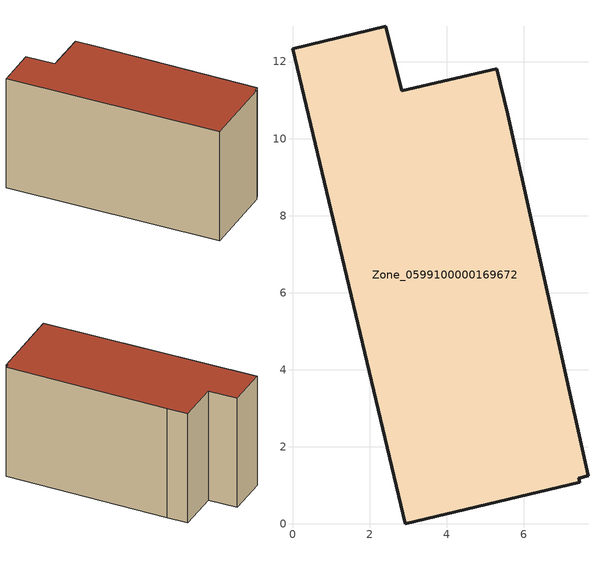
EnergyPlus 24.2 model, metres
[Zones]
Zone_0599100000169672
 floor ground (C_G): 2.92,0 0,12.34 2.42,12.92 2.83,11.25 5.31,11.82 5.59,10.64 7.67,1.24 7.43,1.18 7.45,1.08 z0
 wall outside (C_F): 0,12.34 2.92,0 7.45,1.08 7.43,1.18 7.67,1.24 5.59,10.64 5.31,11.82 2.83,11.25 2.42,12.92 0,12.34 z0:6.86
 roof outside (C_R): 7.45,1.08 7.43,1.18 7.67,1.24 5.59,10.64 5.31,11.82 2.83,11.25 2.42,12.92 0,12.34 2.92,0 z6.86
[BUILDING]
Pand.0599100000169672: North Axis=0; Terrain=City; Loads Convergence Tolerance Value=0.04; Temperature Convergence Tolerance Value=0.4; Solar Distribution=FullExterior; Maximum Number of Warmup Days=25; Minimum Number of Warmup Days=1
[Site:Location]
Rotterdam.The.Hague.AP_ZH_NLD Design_Conditions: Latitude=51.96; Longitude=4.45; Time Zone=1; Elevation=-4.5
[SITE:GROUNDTEMPERATURE:BUILDINGSURFACE]
18, 18, 18, 18, 18, 18, 18, 18, 18, 18, 18, 18
[MATERIAL] Thermal Absorptance=0.9; Solar Absorptance=0.7; Visible Absorptance=0.7
Name | Roughness | Thickness | Conductivity | Density | Specific Heat
G.TI.1992-2005 | MediumSmooth | 0.15 | 0.06 | 540 | 1210
F.TI.1992-2005 | Rough | 0.3 | 0.12 | 1920 | 840
R.TI.1992-2005 | MediumRough | 0.2 | 0.08 | 1500 | 1000
[CONSTRUCTION]
C_G: G.TI.1992-2005
C_F: F.TI.1992-2005
C_R: R.TI.1992-2005
[ZONE]
Zone_0599100000169672: Type=1; Multiplier=1; Ceiling Height=Autocalculate; Volume=Autocalculate; Floor Area=autocalculate; Part of Total Floor Area=Yes
[ZONEINFILTRATION:DESIGNFLOWRATE]
Infil_Zone_0599100000169672: Zone or ZoneList or Space or SpaceList=Zone_0599100000169672; Schedule=AlwaysOn; Design Flow Rate Calculation Method=Flow/Area; Flow Rate per Floor Area=0.0015; Constant Term Coefficient=1; Temperature Term Coefficient=0; Velocity Term Coefficient=0; Velocity Squared Term Coefficient=0
[HVACTEMPLATE:ZONE:IDEALLOADSAIRSYSTEM]
Zone_0599100000169672: Maximum Heating Supply Air Temperature=50; Minimum Cooling Supply Air Temperature=13; Maximum Heating Supply Air Humidity Ratio=0.0156; Minimum Cooling Supply Air Humidity Ratio=0.0077; Heating Limit=NoLimit; Cooling Limit=NoLimit; Dehumidification Control Type=ConstantSensibleHeatRatio; Cooling Sensible Heat Ratio=0.7; Dehumidification Setpoint=60; Humidification Control Type=None; Humidification Setpoint=30; Outdoor Air Method=None; Outdoor Air Flow Rate per Person=0.00944; Outdoor Air Flow Rate per Zone Floor Area=0; Outdoor Air Flow Rate per Zone=0; Demand Controlled Ventilation Type=None; Outdoor Air Economizer Type=NoEconomizer; Heat Recovery Type=None; Sensible Heat Recovery Effectiveness=0.7; Latent Heat Recovery Effectiveness=0.65
[ZONECONTROL:THERMOSTAT]
ThermostatControl_Zone_0599100000169672: Zone or ZoneList=Zone_0599100000169672; Control Type Schedule=DualSetpointControlType; Control 1=Thermostat_Zone_0599100000169672; Temperature Difference Between Cutout And Setpoint=0
[THERMOSTATSETPOINT:DUALSETPOINT]
Thermostat_Zone_0599100000169672: Heating Setpoint Temperature Schedule=HeatingSetpoint_Zone_0599100000169672; Cooling Setpoint Temperature Schedule=CoolingSetpoint_Zone_0599100000169672
[SCHEDULE:COMPACT]
HeatingSetpoint_Zone_0599100000169672: Through: 12/31, For: AllDays, Until: 24:00, 21
CoolingSetpoint_Zone_0599100000169672: Through: 12/31, For: AllDays, Until: 24:00, 24
DualSetpointControlType: Through: 12/31, For: AllDays, Until: 24:00, 4
AlwaysOn: Through: 12/31, For: AllDays, Until: 24:00, 1
